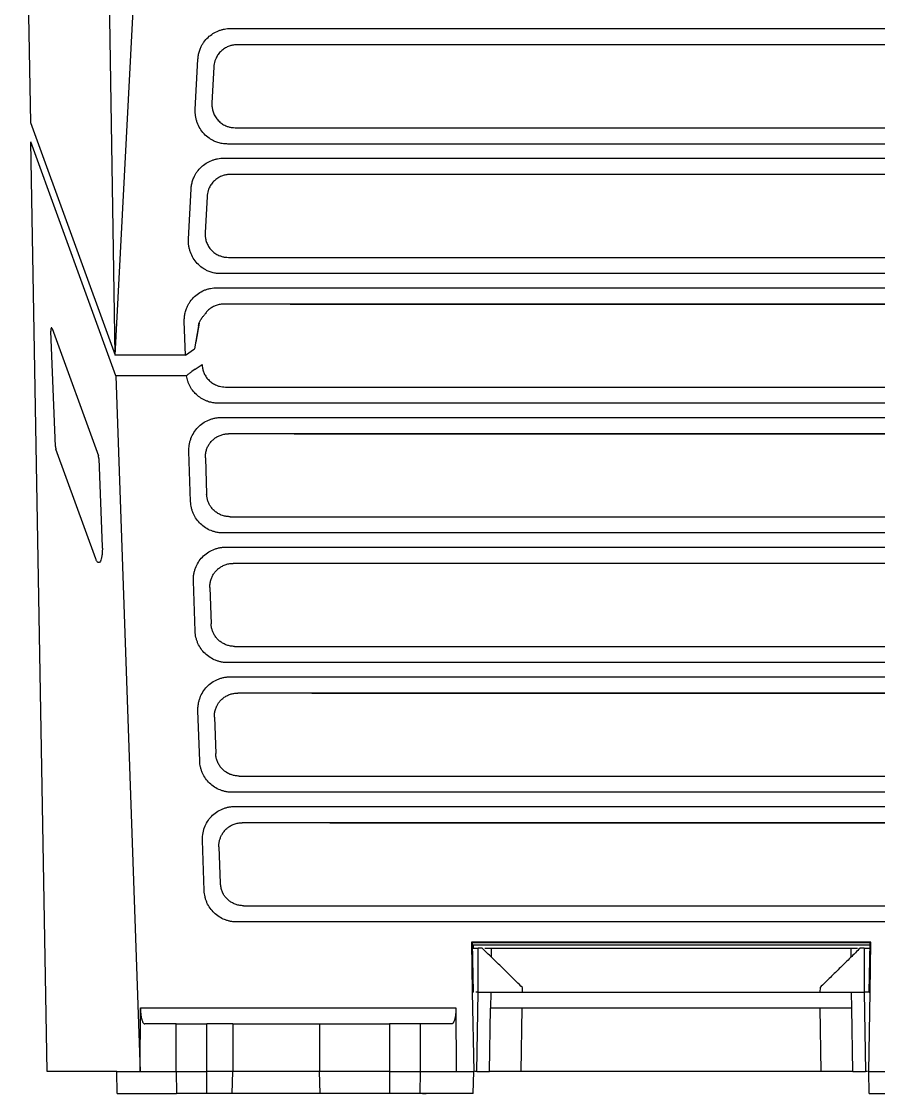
# Model space of a CAD drawing. Extents: x 86 to 639, y 68 to 658.
# Drawn here: x 287.5 to 341.7, y 88.5 to 156.3 of the extents above; entities that cross this region are included whole.
import ezdxf

# ---------------------------------------------------------------- set-up
doc = ezdxf.new("R2010")
doc.units = 0
doc.layers.get('0').update_dxf_attribs({"linetype": 'CONTINUOUS'})

msp = doc.modelspace()

# ---------------------------------------------------------------- linework, layer by layer
at = {"color": 7, "linetype": 'CONTINUOUS'}
for p, q in [((293.42, 135.212), (292.485, 194.568)), ((293.42, 135.212), (296.213, 188.496)), ((287.485, 182.829), (288.059, 149.931)), ((300.722, 155.878), (356.622, 155.878)), ((356.202, 154.851), (301.141, 154.851)), ((298.49, 150.756), (298.656, 153.931)), ((299.662, 153.451), (299.542, 151.16)), ((288.059, 149.931), (293.42, 135.212)), ((301.012, 149.605), (356.331, 149.605)), ((293.465, 133.925), (288.081, 148.715)), ((289.107, 89.931), (288.081, 148.715)), ((356.798, 148.575), (300.546, 148.575)), ((300.292, 147.679), (357.051, 147.679)), ((356.632, 146.652), (300.711, 146.652)), ((298.06, 142.557), (298.227, 145.732)), ((299.232, 145.252), (299.112, 142.961)), ((300.582, 141.406), (356.761, 141.406)), ((357.227, 140.376), (300.116, 140.376)), ((299.862, 139.485), (357.352, 139.485)), ((356.894, 138.457), (300.32, 138.457)), ((304.494, 138.45), (353.166, 138.45)), ((297.869, 135.212), (297.794, 137.358)), ((298.689, 137.072), (298.441, 135.631)), ((298.733, 137.244), (298.52, 136.051)), ((289.644, 129.44), (289.345, 136.75)), ((289.428, 136.904), (292.354, 128.848)), ((297.869, 135.212), (298.441, 135.631)), ((298.514, 136.051), (298.52, 136.051)), ((297.869, 135.212), (293.42, 135.212)), ((298.488, 134.333), (298.273, 134.18)), ((293.465, 133.925), (295.002, 89.931)), ((297.929, 133.925), (293.465, 133.925)), ((300.401, 133.206), (356.812, 133.206)), ((357.239, 132.178), (299.974, 132.178)), ((300.14, 131.283), (357.073, 131.283)), ((356.615, 130.252), (300.598, 130.252)), ((304.738, 130.25), (352.477, 130.25)), ((292.19, 122.334), (289.669, 129.287)), ((298.194, 125.962), (298.083, 129.138)), ((292.379, 128.695), (292.604, 123.1)), ((299.127, 128.723), (299.207, 126.432)), ((300.687, 125.006), (356.526, 125.006)), ((356.953, 123.978), (300.261, 123.978)), ((300.426, 123.083), (356.787, 123.083)), ((356.329, 122.052), (300.885, 122.052)), ((298.48, 117.762), (298.369, 120.938)), ((299.413, 120.523), (299.493, 118.232)), ((300.974, 116.806), (356.24, 116.806)), ((356.666, 115.778), (300.547, 115.778)), ((300.713, 114.883), (356.448, 114.883)), ((355.99, 113.852), (301.171, 113.852)), ((305.874, 113.85), (351.338, 113.85)), ((298.766, 109.562), (298.655, 112.738)), ((299.699, 112.323), (299.78, 110.032)), ((301.26, 108.606), (355.901, 108.606)), ((356.328, 107.578), (300.833, 107.578)), ((300.999, 106.683), (356.214, 106.683)), ((355.756, 105.652), (301.457, 105.652)), ((307.008, 105.65), (350.204, 105.65)), ((299.053, 101.362), (298.942, 104.538)), ((299.986, 104.123), (300.066, 101.832)), ((301.547, 100.406), (355.667, 100.406)), ((356.094, 99.378), (301.12, 99.378)), ((341.249, 98.104), (315.964, 98.104)), ((315.964, 98.104), (316.019, 94.931)), ((316.017, 98.052), (315.964, 98.104)), ((315.971, 97.731), (316.397, 97.731)), ((316.017, 98.052), (316.072, 94.931)), ((341.196, 98.052), (316.017, 98.052)), ((316.072, 97.931), (316.068, 97.731)), ((316.072, 97.931), (341.142, 97.931)), ((316.387, 94.931), (316.397, 97.731)), ((317.233, 97.153), (317.243, 97.731)), ((317.243, 97.731), (339.971, 97.731)), ((339.971, 97.731), (339.981, 97.153)), ((340.819, 97.731), (340.829, 94.931)), ((340.819, 97.731), (341.145, 97.731)), ((341.142, 94.931), (341.196, 98.052)), ((341.194, 94.931), (341.249, 98.104)), ((341.196, 98.052), (341.249, 98.104)), ((316.019, 94.931), (316.107, 89.931)), ((316.019, 94.931), (316.072, 94.931)), ((316.304, 89.93), (316.387, 94.931)), ((317.194, 94.931), (317.177, 93.931)), ((317.194, 94.931), (340.019, 94.931)), ((319.194, 94.931), (319.189, 95.231)), ((338.025, 95.231), (338.019, 94.931)), ((340.037, 93.931), (340.019, 94.931)), ((340.829, 94.931), (340.911, 89.931)), ((341.107, 89.931), (341.194, 94.931)), ((341.142, 94.931), (341.194, 94.931)), ((295.002, 89.931), (295.02, 93.948)), ((295.02, 93.948), (314.983, 93.948)), ((314.983, 93.948), (315.002, 89.931)), ((317.107, 89.931), (317.177, 93.931)), ((319.106, 89.931), (319.176, 93.931)), ((338.037, 93.931), (319.176, 93.931)), ((338.107, 89.931), (338.037, 93.931)), ((340.107, 89.931), (340.037, 93.931)), ((297.284, 92.931), (295.288, 92.931)), ((297.284, 89.931), (297.284, 92.931)), ((299.216, 89.931), (299.216, 92.931)), ((300.857, 92.931), (299.216, 92.931)), ((300.857, 92.931), (300.857, 89.931)), ((306.357, 92.931), (306.357, 89.931)), ((306.357, 92.931), (310.787, 92.931)), ((310.787, 92.931), (310.787, 89.931)), ((312.719, 92.931), (312.719, 89.931)), ((314.715, 92.931), (312.719, 92.931)), ((293.514, 89.931), (289.107, 89.931)), ((293.546, 88.531), (293.514, 89.931)), ((293.514, 89.931), (295.002, 89.931)), ((295.002, 89.931), (297.284, 89.931)), ((297.284, 89.931), (299.216, 89.931)), ((297.284, 89.931), (297.308, 88.531)), ((300.857, 89.931), (299.216, 89.931)), ((299.216, 88.531), (299.216, 89.931)), ((300.832, 88.531), (300.857, 89.931)), ((306.357, 89.931), (300.857, 89.931)), ((310.787, 89.931), (306.357, 89.931)), ((306.381, 88.531), (306.357, 89.931)), ((310.787, 89.931), (312.719, 89.931)), ((310.787, 89.931), (310.787, 88.531)), ((312.719, 89.931), (312.696, 88.531)), ((312.719, 89.931), (315.002, 89.931)), ((315.002, 89.931), (316.107, 89.931)), ((316.082, 88.531), (316.107, 89.931)), ((316.304, 89.931), (316.188, 89.931)), ((338.107, 89.931), (319.106, 89.931)), ((341.026, 89.931), (340.911, 89.931)), ((341.131, 88.531), (341.107, 89.931)), ((341.107, 89.931), (342.212, 89.931)), ((293.546, 88.531), (297.308, 88.531)), ((297.713, 88.531), (297.713, 88.528)), ((300.832, 88.531), (299.216, 88.531)), ((310.787, 88.531), (306.381, 88.531)), ((309.664, 88.528), (309.664, 88.531)), ((316.082, 88.531), (312.696, 88.531)), ((341.131, 88.531), (344.518, 88.531))]:
    msp.add_line(p, q, dxfattribs=at)
msp.add_line((298.488, 134.333), (298.92, 134.632))
at = {"color": 8, "linetype": 'CONTINUOUS'}
for p, q in [((316.387, 94.931), (316.234, 94.931)), ((341.168, 94.931), (340.829, 94.931))]:
    msp.add_line(p, q, dxfattribs=at)
at = {"color": 7, "linetype": 'CONTINUOUS'}
for points, knots in [([(298.656, 153.931), (298.659, 153.975), (298.666, 154.062), (298.685, 154.192), (298.712, 154.319), (298.747, 154.444), (298.79, 154.567), (298.85, 154.708), (298.93, 154.862), (299.072, 155.081), (299.289, 155.328), (299.6, 155.569), (299.893, 155.717), (300.14, 155.8), (300.331, 155.845), (300.526, 155.873), (300.656, 155.876), (300.722, 155.878)], [0, 0, 0, 0, 0.042151, 0.083895, 0.125398, 0.166829, 0.208356, 0.250148, 0.312612, 0.375185, 0.500076, 0.624969, 0.749858, 0.812228, 0.874928, 0.937299, 1, 1, 1, 1]), ([(301.141, 154.851), (301.102, 154.85), (301.025, 154.848), (300.91, 154.835), (300.797, 154.813), (300.686, 154.782), (300.529, 154.726), (300.333, 154.625), (300.117, 154.456), (299.933, 154.249), (299.807, 154.033), (299.726, 153.828), (299.679, 153.642), (299.667, 153.515), (299.662, 153.451)], [0, 0, 0, 0, 0.051866, 0.103164, 0.154198, 0.205274, 0.256699, 0.377034, 0.497325, 0.620884, 0.744854, 0.829786, 0.914361, 1, 1, 1, 1]), ([(300.546, 148.575), (300.498, 148.575), (300.404, 148.577), (300.264, 148.592), (300.127, 148.615), (299.991, 148.647), (299.858, 148.689), (299.706, 148.748), (299.538, 148.83), (299.3, 148.978), (299.034, 149.208), (298.779, 149.544), (298.627, 149.862), (298.546, 150.13), (298.506, 150.336), (298.485, 150.545), (298.488, 150.685), (298.49, 150.756)], [0, 0, 0, 0, 0.04225, 0.084025, 0.125512, 0.1669, 0.208383, 0.250151, 0.312641, 0.375203, 0.500079, 0.624956, 0.749831, 0.812187, 0.874915, 0.937274, 1, 1, 1, 1]), ([(299.542, 151.16), (299.54, 151.118), (299.538, 151.035), (299.547, 150.911), (299.566, 150.789), (299.595, 150.669), (299.651, 150.499), (299.754, 150.287), (299.933, 150.056), (300.154, 149.864), (300.385, 149.735), (300.605, 149.656), (300.806, 149.613), (300.943, 149.608), (301.012, 149.605)], [0, 0, 0, 0, 0.052377, 0.104087, 0.155481, 0.206915, 0.258746, 0.379496, 0.499996, 0.621552, 0.743686, 0.828941, 0.913832, 1, 1, 1, 1]), ([(298.227, 145.732), (298.23, 145.776), (298.236, 145.863), (298.255, 145.993), (298.282, 146.12), (298.317, 146.245), (298.361, 146.368), (298.42, 146.509), (298.5, 146.663), (298.643, 146.883), (298.859, 147.129), (299.17, 147.37), (299.463, 147.518), (299.711, 147.601), (299.901, 147.646), (300.096, 147.674), (300.227, 147.678), (300.292, 147.679)], [0, 0, 0, 0, 0.042137, 0.083872, 0.12537, 0.1668, 0.20833, 0.250128, 0.312587, 0.375174, 0.500068, 0.624963, 0.749854, 0.812227, 0.874926, 0.937301, 1, 1, 1, 1]), ([(300.711, 146.652), (300.673, 146.651), (300.595, 146.65), (300.48, 146.636), (300.367, 146.614), (300.257, 146.584), (300.099, 146.527), (299.904, 146.426), (299.687, 146.258), (299.504, 146.05), (299.377, 145.834), (299.296, 145.629), (299.249, 145.443), (299.238, 145.316), (299.232, 145.252)], [0, 0, 0, 0, 0.051866, 0.103164, 0.154198, 0.205274, 0.256699, 0.377034, 0.497325, 0.620884, 0.744854, 0.829786, 0.914361, 1, 1, 1, 1]), ([(300.116, 140.376), (300.069, 140.377), (299.975, 140.379), (299.835, 140.393), (299.697, 140.416), (299.562, 140.448), (299.428, 140.49), (299.276, 140.549), (299.108, 140.631), (298.871, 140.779), (298.604, 141.01), (298.349, 141.345), (298.197, 141.663), (298.116, 141.931), (298.076, 142.137), (298.055, 142.347), (298.059, 142.487), (298.06, 142.557)], [0, 0, 0, 0, 0.042252, 0.084027, 0.125514, 0.166902, 0.208384, 0.250151, 0.312638, 0.375203, 0.500079, 0.624956, 0.749831, 0.812185, 0.874915, 0.937275, 1, 1, 1, 1]), ([(299.112, 142.961), (299.111, 142.92), (299.108, 142.837), (299.117, 142.714), (299.136, 142.592), (299.164, 142.473), (299.22, 142.302), (299.324, 142.09), (299.503, 141.858), (299.724, 141.665), (299.955, 141.536), (300.175, 141.458), (300.377, 141.414), (300.513, 141.409), (300.582, 141.406)], [0, 0, 0, 0, 0.0520952, 0.1035211, 0.1546218, 0.205748, 0.25725, 0.37873, 0.4999982, 0.6215528, 0.7436875, 0.8289418, 0.9138327, 1, 1, 1, 1]), ([(297.794, 137.358), (297.793, 137.404), (297.792, 137.497), (297.801, 137.635), (297.819, 137.772), (297.846, 137.907), (297.882, 138.04), (297.934, 138.192), (298.009, 138.361), (298.146, 138.601), (298.362, 138.873), (298.681, 139.14), (298.987, 139.305), (299.248, 139.398), (299.449, 139.448), (299.654, 139.479), (299.793, 139.483), (299.862, 139.485)], [0, 0, 0, 0, 0.042202, 0.083951, 0.125433, 0.166833, 0.208342, 0.250147, 0.312621, 0.375198, 0.500078, 0.624959, 0.749837, 0.812207, 0.874917, 0.937289, 1, 1, 1, 1]), ([(300.32, 138.457), (300.276, 138.456), (300.189, 138.454), (300.06, 138.437), (299.935, 138.41), (299.812, 138.372), (299.693, 138.323), (299.545, 138.247), (299.376, 138.133), (299.2, 137.966), (299.108, 137.834), (299.061, 137.767)], [0, 0, 0, 0, 0.08778, 0.174082, 0.259541, 0.344813, 0.430556, 0.51742, 0.677989, 0.837384, 1, 1, 1, 1]), ([(298.689, 137.072), (298.694, 137.095), (298.706, 137.158), (298.742, 137.279), (298.815, 137.443), (298.922, 137.613), (299.019, 137.72), (299.061, 137.767)], [0, 0, 0, 0, 0.091476, 0.2583, 0.500428, 0.777816, 1, 1, 1, 1]), ([(289.428, 136.904), (289.424, 136.913), (289.417, 136.93), (289.406, 136.946), (289.395, 136.952), (289.383, 136.948), (289.368, 136.934), (289.356, 136.903), (289.348, 136.855), (289.344, 136.801), (289.345, 136.767), (289.345, 136.75)], [0, 0, 0, 0, 0.099229, 0.198689, 0.298389, 0.398337, 0.498542, 0.624317, 0.783091, 0.892063, 1, 1, 1, 1]), ([(298.92, 134.632), (298.923, 134.593), (298.927, 134.515), (298.945, 134.4), (298.971, 134.288), (299.006, 134.177), (299.069, 134.021), (299.179, 133.827), (299.359, 133.617), (299.577, 133.441), (299.801, 133.324), (300.012, 133.252), (300.205, 133.213), (300.335, 133.208), (300.401, 133.206)], [0, 0, 0, 0, 0.051527, 0.102492, 0.153202, 0.203971, 0.255111, 0.375551, 0.496062, 0.618732, 0.741957, 0.827829, 0.913349, 1, 1, 1, 1]), ([(298.273, 134.18), (298.218, 134.139), (298.103, 134.054), (297.988, 133.97), (297.929, 133.925)], [0, 0, 0, 0, 0.478831, 1, 1, 1, 1]), ([(299.974, 132.178), (299.925, 132.179), (299.827, 132.181), (299.681, 132.197), (299.537, 132.222), (299.394, 132.258), (299.243, 132.306), (299.085, 132.372), (298.868, 132.485), (298.617, 132.662), (298.36, 132.925), (298.188, 133.179), (298.079, 133.398), (298.013, 133.569), (297.961, 133.745), (297.939, 133.865), (297.929, 133.925)], [0, 0, 0, 0, 0.050458, 0.100464, 0.150258, 0.200086, 0.250192, 0.312665, 0.375232, 0.500141, 0.625044, 0.749944, 0.812333, 0.874971, 0.937302, 1, 1, 1, 1]), ([(298.083, 129.138), (298.082, 129.184), (298.08, 129.277), (298.089, 129.415), (298.11, 129.575), (298.148, 129.756), (298.232, 130.02), (298.385, 130.332), (298.642, 130.662), (298.959, 130.933), (299.265, 131.1), (299.525, 131.195), (299.726, 131.245), (299.932, 131.277), (300.071, 131.281), (300.14, 131.283)], [0, 0, 0, 0, 0.0418385, 0.0834944, 0.1251419, 0.1877271, 0.2502565, 0.3751664, 0.5000787, 0.6249739, 0.7498723, 0.8122447, 0.8749356, 0.9371915, 1, 1, 1, 1]), ([(299.127, 128.723), (299.126, 128.765), (299.125, 128.848), (299.137, 128.97), (299.157, 129.089), (299.186, 129.204), (299.223, 129.315), (299.268, 129.42), (299.321, 129.52), (299.401, 129.649), (299.522, 129.8), (299.698, 129.957), (299.896, 130.087), (300.044, 130.144), (300.117, 130.173)], [0, 0, 0, 0, 0.0664255, 0.1316914, 0.1958141, 0.2588108, 0.3206996, 0.3814999, 0.4412317, 0.4999164, 0.6238608, 0.7483834, 0.8736944, 1, 1, 1, 1]), ([(300.117, 130.173), (300.155, 130.185), (300.232, 130.209), (300.35, 130.233), (300.473, 130.249), (300.556, 130.251), (300.598, 130.252)], [0, 0, 0, 0, 0.24254, 0.490001, 0.742462, 1, 1, 1, 1]), ([(289.644, 129.44), (289.645, 129.427), (289.646, 129.399), (289.652, 129.358), (289.659, 129.319), (289.666, 129.298), (289.669, 129.287)], [0, 0, 0, 0, 0.229532, 0.472333, 0.72899, 1, 1, 1, 1]), ([(292.379, 128.695), (292.378, 128.709), (292.377, 128.736), (292.371, 128.777), (292.364, 128.816), (292.357, 128.838), (292.354, 128.848)], [0, 0, 0, 0, 0.229635, 0.472466, 0.729088, 1, 1, 1, 1]), ([(300.135, 125.111), (300.097, 125.126), (300.022, 125.158), (299.915, 125.218), (299.813, 125.285), (299.717, 125.361), (299.628, 125.444), (299.546, 125.535), (299.455, 125.654), (299.362, 125.808), (299.28, 126.003), (299.224, 126.213), (299.212, 126.358), (299.207, 126.432)], [0, 0, 0, 0, 0.071835, 0.14351, 0.215048, 0.286473, 0.357809, 0.42908, 0.50031, 0.620994, 0.74443, 0.87073, 1, 1, 1, 1]), ([(300.261, 123.978), (300.217, 123.979), (300.128, 123.981), (299.997, 123.994), (299.845, 124.017), (299.673, 124.058), (299.423, 124.144), (299.127, 124.295), (298.814, 124.541), (298.554, 124.842), (298.391, 125.131), (298.295, 125.378), (298.242, 125.568), (298.206, 125.764), (298.198, 125.895), (298.194, 125.962)], [0, 0, 0, 0, 0.041815, 0.083471, 0.125129, 0.18768, 0.250232, 0.37515, 0.500072, 0.624977, 0.749885, 0.81228, 0.874942, 0.93722, 1, 1, 1, 1]), ([(300.687, 125.006), (300.655, 125.006), (300.591, 125.008), (300.497, 125.017), (300.389, 125.034), (300.267, 125.062), (300.179, 125.095), (300.135, 125.111)], [0, 0, 0, 0, 0.1713455, 0.3384133, 0.5012223, 0.7520145, 1, 1, 1, 1]), ([(292.604, 123.1), (292.605, 123.068), (292.607, 123.004), (292.606, 122.907), (292.603, 122.798), (292.595, 122.678), (292.577, 122.511), (292.541, 122.33), (292.483, 122.175), (292.412, 122.098), (292.348, 122.098), (292.297, 122.135), (292.26, 122.183), (292.223, 122.247), (292.201, 122.305), (292.19, 122.334)], [0, 0, 0, 0, 0.041869, 0.083809, 0.126305, 0.188323, 0.251029, 0.375195, 0.49917, 0.623844, 0.749545, 0.812738, 0.875233, 0.93827, 1, 1, 1, 1]), ([(298.369, 120.938), (298.368, 120.984), (298.367, 121.077), (298.376, 121.215), (298.396, 121.375), (298.434, 121.556), (298.518, 121.82), (298.672, 122.132), (298.928, 122.462), (299.246, 122.733), (299.551, 122.9), (299.811, 122.995), (300.013, 123.045), (300.218, 123.077), (300.357, 123.081), (300.426, 123.083)], [0, 0, 0, 0, 0.041838, 0.083494, 0.125142, 0.18773, 0.250256, 0.375166, 0.500079, 0.624974, 0.749872, 0.812248, 0.874936, 0.937191, 1, 1, 1, 1]), ([(300.146, 121.857), (300.183, 121.877), (300.256, 121.916), (300.372, 121.964), (300.493, 122.003), (300.62, 122.031), (300.751, 122.049), (300.84, 122.051), (300.885, 122.052)], [0, 0, 0, 0, 0.159589, 0.32192, 0.487063, 0.655083, 0.826042, 1, 1, 1, 1]), ([(299.413, 120.523), (299.413, 120.564), (299.412, 120.645), (299.422, 120.765), (299.442, 120.883), (299.47, 120.997), (299.507, 121.108), (299.552, 121.215), (299.605, 121.316), (299.665, 121.413), (299.732, 121.503), (299.805, 121.588), (299.883, 121.666), (299.966, 121.737), (300.054, 121.802), (300.116, 121.839), (300.146, 121.857)], [0, 0, 0, 0, 0.076084, 0.151364, 0.225861, 0.299595, 0.372587, 0.44486, 0.516436, 0.587339, 0.657592, 0.72722, 0.796248, 0.864703, 0.932611, 1, 1, 1, 1]), ([(300.163, 117.043), (300.132, 117.065), (300.069, 117.107), (299.981, 117.181), (299.898, 117.261), (299.821, 117.348), (299.752, 117.441), (299.689, 117.54), (299.622, 117.668), (299.559, 117.829), (299.509, 118.026), (299.498, 118.162), (299.493, 118.232)], [0, 0, 0, 0, 0.080393, 0.161155, 0.242311, 0.323886, 0.405906, 0.488395, 0.571378, 0.710577, 0.853415, 1, 1, 1, 1]), ([(300.547, 115.778), (300.503, 115.779), (300.415, 115.781), (300.283, 115.794), (300.131, 115.817), (299.959, 115.858), (299.709, 115.944), (299.413, 116.095), (299.1, 116.341), (298.841, 116.643), (298.677, 116.931), (298.582, 117.178), (298.528, 117.368), (298.492, 117.564), (298.484, 117.695), (298.48, 117.762)], [0, 0, 0, 0, 0.041811, 0.083467, 0.125129, 0.18768, 0.250232, 0.37515, 0.500071, 0.624977, 0.749885, 0.812281, 0.874942, 0.937218, 1, 1, 1, 1]), ([(300.974, 116.806), (300.931, 116.807), (300.846, 116.809), (300.72, 116.826), (300.598, 116.851), (300.481, 116.887), (300.369, 116.931), (300.263, 116.982), (300.196, 117.023), (300.163, 117.043)], [0, 0, 0, 0, 0.1504447, 0.2983036, 0.443609, 0.5863947, 0.7266963, 0.8645515, 1, 1, 1, 1]), ([(298.655, 112.738), (298.655, 112.784), (298.653, 112.877), (298.662, 113.015), (298.683, 113.175), (298.721, 113.356), (298.805, 113.62), (298.958, 113.932), (299.214, 114.262), (299.532, 114.533), (299.838, 114.7), (300.098, 114.795), (300.299, 114.845), (300.505, 114.877), (300.643, 114.881), (300.713, 114.883)], [0, 0, 0, 0, 0.041838, 0.083494, 0.125142, 0.187729, 0.250256, 0.375166, 0.500079, 0.624974, 0.749872, 0.81225, 0.874936, 0.937186, 1, 1, 1, 1]), ([(299.699, 112.323), (299.699, 112.366), (299.698, 112.45), (299.71, 112.576), (299.731, 112.698), (299.762, 112.815), (299.801, 112.928), (299.858, 113.057), (299.938, 113.197), (300.047, 113.344), (300.133, 113.428), (300.176, 113.47)], [0, 0, 0, 0, 0.099638, 0.197674, 0.294134, 0.389045, 0.482437, 0.574341, 0.717672, 0.85951, 1, 1, 1, 1]), ([(300.176, 113.47), (300.206, 113.497), (300.268, 113.55), (300.369, 113.621), (300.477, 113.684), (300.591, 113.738), (300.742, 113.794), (300.936, 113.842), (301.092, 113.849), (301.171, 113.852)], [0, 0, 0, 0, 0.111747, 0.224694, 0.338892, 0.454394, 0.571249, 0.781668, 1, 1, 1, 1]), ([(300.191, 109.056), (300.164, 109.086), (300.109, 109.146), (300.036, 109.244), (299.97, 109.349), (299.913, 109.46), (299.852, 109.608), (299.798, 109.799), (299.786, 109.953), (299.78, 110.032)], [0, 0, 0, 0, 0.112127, 0.225287, 0.339519, 0.454864, 0.571359, 0.782103, 1, 1, 1, 1]), ([(300.833, 107.578), (300.789, 107.579), (300.701, 107.581), (300.57, 107.594), (300.417, 107.617), (300.246, 107.658), (299.996, 107.744), (299.7, 107.895), (299.387, 108.141), (299.127, 108.443), (298.964, 108.731), (298.868, 108.978), (298.815, 109.168), (298.779, 109.364), (298.77, 109.495), (298.766, 109.562)], [0, 0, 0, 0, 0.041812, 0.083468, 0.125129, 0.18768, 0.250232, 0.37515, 0.500071, 0.624977, 0.749885, 0.812282, 0.874942, 0.937217, 1, 1, 1, 1]), ([(301.26, 108.606), (301.221, 108.607), (301.143, 108.608), (301.027, 108.622), (300.914, 108.644), (300.805, 108.675), (300.7, 108.712), (300.581, 108.765), (300.45, 108.84), (300.312, 108.939), (300.231, 109.017), (300.191, 109.056)], [0, 0, 0, 0, 0.099174, 0.19691, 0.293225, 0.38814, 0.481672, 0.573843, 0.717259, 0.85928, 1, 1, 1, 1]), ([(298.942, 104.538), (298.941, 104.584), (298.94, 104.677), (298.949, 104.815), (298.969, 104.975), (299.007, 105.156), (299.091, 105.42), (299.245, 105.732), (299.501, 106.062), (299.819, 106.333), (300.124, 106.5), (300.384, 106.595), (300.585, 106.645), (300.791, 106.677), (300.93, 106.681), (300.999, 106.683)], [0, 0, 0, 0, 0.041838, 0.083494, 0.125142, 0.187725, 0.250256, 0.375166, 0.500079, 0.624974, 0.749872, 0.812253, 0.874936, 0.937186, 1, 1, 1, 1]), ([(300.205, 104.96), (300.227, 104.994), (300.271, 105.061), (300.347, 105.154), (300.43, 105.242), (300.521, 105.323), (300.62, 105.397), (300.725, 105.462), (300.836, 105.519), (300.953, 105.567), (301.074, 105.605), (301.199, 105.632), (301.327, 105.649), (301.414, 105.651), (301.457, 105.652)], [0, 0, 0, 0, 0.0799575, 0.1604072, 0.2413872, 0.3229352, 0.4050878, 0.4878811, 0.5713501, 0.6555291, 0.7404514, 0.8261498, 0.9126557, 1, 1, 1, 1]), ([(299.986, 104.123), (299.985, 104.14), (299.983, 104.228), (299.994, 104.387), (300.039, 104.593), (300.107, 104.786), (300.173, 104.903), (300.205, 104.96)], [0, 0, 0, 0, 0.0554302, 0.3025259, 0.5421764, 0.7745912, 1, 1, 1, 1]), ([(300.066, 101.832), (300.069, 101.789), (300.074, 101.705), (300.094, 101.58), (300.125, 101.458), (300.166, 101.339), (300.201, 101.262), (300.219, 101.224)], [0, 0, 0, 0, 0.2021919, 0.4018675, 0.6004385, 0.7993399, 1, 1, 1, 1]), ([(301.12, 99.378), (301.076, 99.379), (300.988, 99.381), (300.856, 99.394), (300.704, 99.417), (300.532, 99.458), (300.282, 99.544), (299.986, 99.695), (299.673, 99.941), (299.414, 100.242), (299.25, 100.531), (299.154, 100.778), (299.101, 100.968), (299.065, 101.164), (299.057, 101.295), (299.053, 101.362)], [0, 0, 0, 0, 0.041814, 0.08347, 0.125129, 0.187679, 0.250232, 0.37515, 0.500072, 0.624977, 0.749885, 0.812282, 0.874942, 0.937221, 1, 1, 1, 1]), ([(301.547, 100.406), (301.505, 100.407), (301.423, 100.409), (301.301, 100.424), (301.182, 100.449), (301.066, 100.483), (300.954, 100.526), (300.847, 100.577), (300.745, 100.636), (300.649, 100.702), (300.56, 100.776), (300.476, 100.855), (300.4, 100.94), (300.332, 101.03), (300.27, 101.125), (300.236, 101.191), (300.219, 101.224)], [0, 0, 0, 0, 0.075402, 0.15012, 0.22417, 0.297571, 0.370339, 0.442494, 0.514054, 0.585039, 0.655467, 0.725361, 0.794739, 0.863624, 0.932037, 1, 1, 1, 1]), ([(319.189, 95.231), (318.937, 95.478), (318.46, 95.947), (317.785, 96.611), (317.189, 97.197), (316.818, 97.561), (316.645, 97.731)], [0, 0, 0, 0, 0.296128, 0.561493, 0.79611, 1, 1, 1, 1]), ([(316.807, 97.731), (316.828, 97.731), (316.912, 97.731), (317.031, 97.731), (317.152, 97.731), (317.229, 97.731), (317.238, 97.731), (317.243, 97.731)], [0, 0, 0, 0, 0.073918, 0.305374, 0.533749, 0.764277, 1, 1, 1, 1]), ([(340.568, 97.731), (340.363, 97.529), (339.949, 97.122), (339.32, 96.504), (338.677, 95.872), (338.244, 95.446), (338.025, 95.231)], [0, 0, 0, 0, 0.2420974, 0.4894616, 0.7420951, 1, 1, 1, 1]), ([(339.971, 97.731), (339.975, 97.731), (339.984, 97.731), (340.061, 97.731), (340.182, 97.731), (340.301, 97.731), (340.385, 97.731), (340.406, 97.731)], [0, 0, 0, 0, 0.235345, 0.466039, 0.694325, 0.925688, 1, 1, 1, 1]), ([(316.387, 94.931), (316.419, 94.931), (316.483, 94.931), (316.574, 94.931), (316.66, 94.931), (316.741, 94.931), (316.818, 94.931), (316.889, 94.931), (316.974, 94.931), (317.063, 94.931), (317.138, 94.931), (317.185, 94.931), (317.191, 94.931), (317.194, 94.931)], [0, 0, 0, 0, 0.071671, 0.141565, 0.210291, 0.278489, 0.346814, 0.415917, 0.48643, 0.616862, 0.747664, 0.87303, 1, 1, 1, 1]), ([(340.019, 94.931), (340.021, 94.931), (340.023, 94.931), (340.038, 94.931), (340.061, 94.931), (340.094, 94.931), (340.136, 94.931), (340.187, 94.931), (340.26, 94.931), (340.361, 94.931), (340.498, 94.931), (340.655, 94.931), (340.771, 94.931), (340.829, 94.931)], [0, 0, 0, 0, 0.073842, 0.145747, 0.216379, 0.286439, 0.356643, 0.427706, 0.500315, 0.620134, 0.741615, 0.869991, 1, 1, 1, 1]), ([(295.02, 93.948), (295.021, 93.916), (295.021, 93.852), (295.024, 93.755), (295.03, 93.659), (295.039, 93.564), (295.05, 93.472), (295.064, 93.383), (295.08, 93.299), (295.099, 93.219), (295.124, 93.139), (295.155, 93.062), (295.193, 92.993), (295.238, 92.941), (295.271, 92.934), (295.288, 92.931)], [0, 0, 0, 0, 0.059301, 0.119465, 0.180532, 0.242541, 0.305529, 0.36953, 0.434578, 0.500705, 0.574524, 0.661349, 0.761199, 0.874082, 1, 1, 1, 1]), ([(314.983, 93.948), (314.983, 93.916), (314.983, 93.851), (314.979, 93.754), (314.973, 93.66), (314.962, 93.533), (314.941, 93.379), (314.908, 93.229), (314.871, 93.112), (314.828, 93.018), (314.776, 92.945), (314.735, 92.936), (314.715, 92.931)], [0, 0, 0, 0, 0.0604814, 0.1204304, 0.1804592, 0.2411773, 0.3703657, 0.5006554, 0.6045752, 0.7096876, 0.8543905, 1, 1, 1, 1]), ([(319.176, 93.931), (319.129, 93.931), (319.033, 93.931), (318.891, 93.931), (318.751, 93.931), (318.612, 93.931), (318.477, 93.931), (318.345, 93.931), (318.217, 93.931), (318.094, 93.931), (317.977, 93.931), (317.866, 93.931), (317.761, 93.931), (317.664, 93.931), (317.574, 93.931), (317.493, 93.931), (317.42, 93.931), (317.356, 93.931), (317.301, 93.931), (317.256, 93.931), (317.221, 93.931), (317.195, 93.931), (317.179, 93.931), (317.178, 93.931), (317.177, 93.931)], [0, 0, 0, 0, 0.0454585, 0.0909159, 0.1363723, 0.1818278, 0.2272824, 0.2727364, 0.3181898, 0.3636428, 0.4090954, 0.4545477, 0.5, 0.5454522, 0.5909046, 0.6363572, 0.6818102, 0.7272636, 0.7727175, 0.8181722, 0.8636277, 0.909084, 0.9545415, 1, 1, 1, 1]), ([(340.037, 93.931), (340.036, 93.931), (340.034, 93.931), (340.018, 93.931), (339.993, 93.931), (339.958, 93.931), (339.912, 93.931), (339.858, 93.931), (339.794, 93.931), (339.721, 93.931), (339.639, 93.931), (339.55, 93.931), (339.452, 93.931), (339.348, 93.931), (339.237, 93.931), (339.119, 93.931), (338.996, 93.931), (338.869, 93.931), (338.737, 93.931), (338.601, 93.931), (338.463, 93.931), (338.322, 93.931), (338.18, 93.931), (338.085, 93.931), (338.037, 93.931)], [0, 0, 0, 0, 0.045459, 0.090916, 0.136372, 0.181828, 0.227282, 0.272736, 0.31819, 0.363643, 0.409095, 0.454548, 0.5, 0.545452, 0.590905, 0.636357, 0.68181, 0.727264, 0.772718, 0.818172, 0.863628, 0.909084, 0.954541, 1, 1, 1, 1]), ([(297.284, 92.931), (297.296, 92.931), (297.32, 92.931), (297.367, 92.931), (297.421, 92.931), (297.482, 92.931), (297.586, 92.931), (297.749, 92.931), (297.993, 92.931), (298.268, 92.931), (298.537, 92.931), (298.782, 92.931), (298.997, 92.931), (299.143, 92.931), (299.216, 92.931)], [0, 0, 0, 0, 0.050276, 0.100212, 0.150023, 0.199926, 0.250134, 0.37498, 0.500038, 0.624884, 0.749942, 0.83332, 0.916339, 1, 1, 1, 1]), ([(300.857, 92.931), (300.858, 92.931), (300.859, 92.931), (300.873, 92.931), (300.894, 92.931), (300.924, 92.931), (300.962, 92.931), (301.009, 92.931), (301.078, 92.931), (301.177, 92.931), (301.363, 92.931), (301.65, 92.931), (302.069, 92.931), (302.548, 92.931), (303.067, 92.931), (303.607, 92.931), (304.147, 92.931), (304.666, 92.931), (305.144, 92.931), (305.564, 92.931), (305.908, 92.931), (306.121, 92.931), (306.243, 92.931), (306.308, 92.931), (306.349, 92.931), (306.354, 92.931), (306.357, 92.931)], [0, 0, 0, 0, 0.018027, 0.03591, 0.053705, 0.071469, 0.089258, 0.107131, 0.125142, 0.156385, 0.187691, 0.250165, 0.312639, 0.375112, 0.437586, 0.50006, 0.562533, 0.625007, 0.68748, 0.749954, 0.812428, 0.874901, 0.906144, 0.937451, 0.968677, 1, 1, 1, 1]), ([(303.615, 92.931), (303.607, 92.931), (303.58, 92.931), (303.867, 92.931), (304.268, 92.931), (304.577, 92.931), (304.629, 92.931)], [0, 0, 0, 0, 0.151966, 0.514469, 0.918264, 1, 1, 1, 1]), ([(312.719, 92.931), (312.606, 92.931), (312.351, 92.931), (311.659, 92.931), (311.224, 92.931), (310.787, 92.931)], [0, 0, 0, 0, 0.5, 0.5, 1, 1, 1, 1]), ([(316.304, 89.93), (316.337, 89.93), (316.405, 89.93), (316.504, 89.93), (316.603, 89.93), (316.699, 89.93), (316.789, 89.93), (316.87, 89.93), (316.942, 89.93), (317.002, 89.93), (317.049, 89.93), (317.083, 89.931), (317.103, 89.931), (317.106, 89.931), (317.107, 89.931)], [0, 0, 0, 0, 0.074572, 0.152211, 0.232635, 0.315474, 0.400273, 0.486501, 0.573573, 0.660863, 0.747742, 0.833594, 0.91785, 1, 1, 1, 1]), ([(319.106, 89.931), (319.062, 89.931), (318.975, 89.931), (318.844, 89.931), (318.716, 89.931), (318.589, 89.931), (318.464, 89.931), (318.259, 89.931), (317.988, 89.931), (317.684, 89.931), (317.433, 89.931), (317.268, 89.931), (317.169, 89.931), (317.116, 89.931), (317.11, 89.931), (317.107, 89.931)], [0, 0, 0, 0, 0.042032, 0.083693, 0.125162, 0.166618, 0.208244, 0.250217, 0.37504, 0.500064, 0.624886, 0.749912, 0.833379, 0.916259, 1, 1, 1, 1]), ([(340.107, 89.931), (340.106, 89.931), (340.104, 89.931), (340.091, 89.931), (340.07, 89.931), (340.04, 89.931), (340.002, 89.931), (339.925, 89.931), (339.781, 89.931), (339.53, 89.931), (339.226, 89.931), (338.916, 89.931), (338.627, 89.931), (338.369, 89.931), (338.195, 89.931), (338.107, 89.931)], [0, 0, 0, 0, 0.042032, 0.083693, 0.125162, 0.166618, 0.208244, 0.250217, 0.37504, 0.500064, 0.624886, 0.749912, 0.833379, 0.916259, 1, 1, 1, 1]), ([(340.107, 89.93), (340.108, 89.93), (340.11, 89.93), (340.125, 89.93), (340.151, 89.93), (340.188, 89.93), (340.237, 89.93), (340.296, 89.93), (340.365, 89.93), (340.444, 89.93), (340.529, 89.93), (340.621, 89.93), (340.716, 89.931), (340.813, 89.931), (340.879, 89.931), (340.911, 89.931)], [0, 0, 0, 0, 0.071457, 0.145232, 0.221045, 0.298554, 0.377365, 0.457041, 0.537115, 0.617103, 0.696526, 0.774927, 0.851881, 0.927012, 1, 1, 1, 1]), ([(299.216, 88.531), (299.172, 88.531), (299.086, 88.531), (298.957, 88.531), (298.83, 88.531), (298.704, 88.531), (298.519, 88.531), (298.28, 88.531), (298.008, 88.531), (297.767, 88.531), (297.588, 88.531), (297.46, 88.531), (297.37, 88.531), (297.328, 88.531), (297.308, 88.531)], [0, 0, 0, 0, 0.050276, 0.100213, 0.150024, 0.199926, 0.250134, 0.374978, 0.500038, 0.624882, 0.749942, 0.833318, 0.916337, 1, 1, 1, 1]), ([(306.381, 88.531), (306.38, 88.531), (306.379, 88.531), (306.365, 88.531), (306.344, 88.531), (306.314, 88.531), (306.275, 88.531), (306.227, 88.531), (306.158, 88.531), (306.058, 88.531), (305.871, 88.531), (305.581, 88.531), (305.158, 88.531), (304.675, 88.531), (304.151, 88.531), (303.607, 88.531), (303.062, 88.531), (302.538, 88.531), (302.055, 88.531), (301.632, 88.531), (301.285, 88.531), (301.07, 88.531), (300.947, 88.531), (300.882, 88.531), (300.84, 88.531), (300.835, 88.531), (300.832, 88.531)], [0, 0, 0, 0, 0.018027, 0.03591, 0.053705, 0.071468, 0.089258, 0.107131, 0.125142, 0.156385, 0.187691, 0.250165, 0.312639, 0.375112, 0.437586, 0.50006, 0.562533, 0.625007, 0.68748, 0.749954, 0.812428, 0.874901, 0.906144, 0.937451, 0.968678, 1, 1, 1, 1]), ([(312.696, 88.531), (312.684, 88.531), (312.66, 88.531), (312.614, 88.531), (312.561, 88.531), (312.5, 88.531), (312.397, 88.531), (312.236, 88.531), (311.996, 88.531), (311.723, 88.531), (311.458, 88.531), (311.216, 88.531), (311.003, 88.531), (310.86, 88.531), (310.787, 88.531)], [0, 0, 0, 0, 0.050276, 0.100213, 0.150024, 0.199926, 0.250134, 0.374978, 0.500038, 0.624882, 0.749942, 0.833318, 0.916337, 1, 1, 1, 1]), ([(312.858, 88.531), (312.892, 88.531), (313.079, 88.531), (313.094, 88.531), (313.107, 88.531)], [0, 0, 0, 0, 0.182016, 1, 1, 1, 1])]:
    msp.add_open_spline(points, degree=3, knots=knots, dxfattribs=at)
for points in [[(316.645, 97.731), (316.562, 97.731), (316.479, 97.731), (316.397, 97.731)], [(340.819, 97.731), (340.736, 97.731), (340.652, 97.731), (340.568, 97.731)]]:
    msp.add_open_spline(points, degree=3, dxfattribs=at)

doc.saveas('drawing.dxf')
